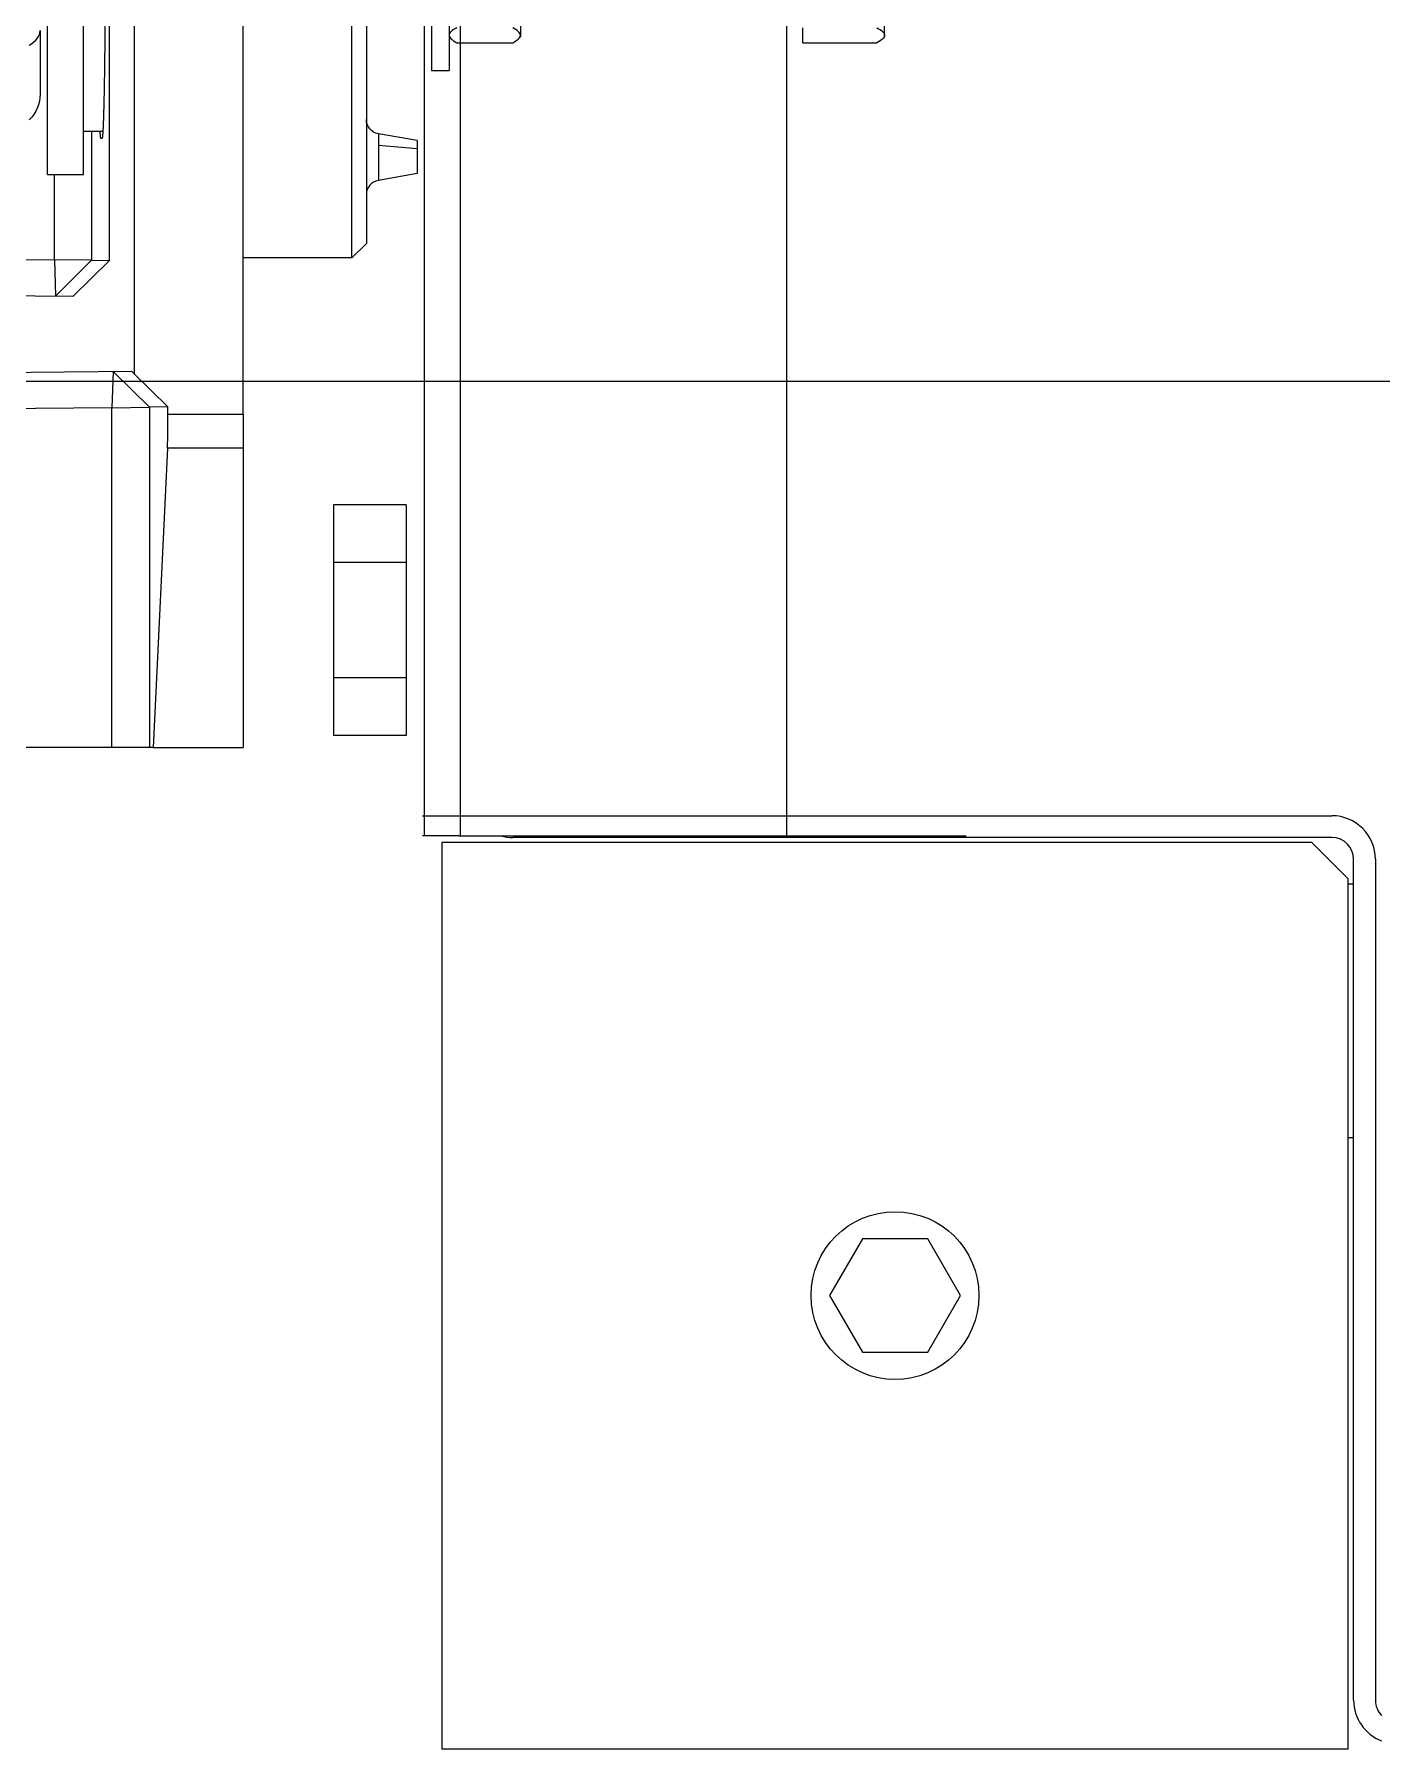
# Model space of a CAD drawing. Header units: millimetres. Extents: x -69706 to 52883, y -6882 to 68885.
# Drawn here: x -31051.3 to -30865.4, y 35631.4 to 35867.9 of the extents above; entities that cross this region are included whole.
import ezdxf

# ---------------------------------------------------------------- set-up
doc = ezdxf.new("R2010")
doc.units = ezdxf.units.MM
doc.layers.add('XFM1Q40$0$COL', color=1, linetype='Continuous')
doc.layers.add('XFM1Q40$0$M-EQPM-MAU', color=22, linetype='Continuous')

# ---------------------------------------------------------------- blocks, each defined once
blk = doc.blocks.new('XFM1Q40$0$JCZ-500鑄')
for p, q in [((6.91, 258.48, 92), (7.05, 258.4, 92)), ((7.81, 247.2, 86.99), (7.81, 257.41, 86.99)), ((7.81, 247.2, 86.99), (5.75, 247.2, 100.59)), ((6.91, 208.24, 92), (7.05, 208.16, 92)), ((7.81, 199.48, 86.99), (7.81, 207.18, 86.99)), ((6.91, 198.41, 92), (7.05, 198.49, 92)), ((11.66, 196, 92), (11.66, 198.41, 92)), ((21.31, 194, 106.5), (20.37, 188.65, 106.5)), ((22.45, 194, 108.46), (21.97, 188.65, 109.28)), ((25.84, 194, 106.5), (26.79, 188.65, 106.5)), ((35.5, 187, 90), (37.5, 185, 90)), ((37.5, 185, 90), (37.5, 170, 90)), ((59.02, 170, 155), (-69.02, 170, 155)), ((59.02, 159.62, 155), (59.02, 170, 155)), ((63.71, 170, 151.73), (105, 170, 40)), ((63.71, 170, 151.73), (63.71, 159.56, 151.73)), ((105, 157.61, 40), (105, 170, 40)), ((53.51, 155, 155), (58.05, 159.62, 155)), ((59.02, 159.62, 155), (58.05, 159.62, 155)), ((58.05, 159.62, 155), (58.07, 157.09, 10)), ((63.71, 159.56, 151.73), (105, 157.61, 40)), ((53.16, 152.09, 10), (58.07, 157.09, 10)), ((58.07, 157.09, 10), (105, 157.09, 10)), ((58.16, 151.91, 5), (58.07, 157.09, 10)), ((105, 157.61, 40), (105, 157.09, 10)), ((105, 157.09, 10), (105, 151.91, 5)), ((53.51, 155, 155), (-63.51, 155, 155)), ((53.13, 154.61, 154.61), (53.51, 155, 155)), ((54.4, 10, 10), (53.13, 154.61, 154.61)), ((37.84, 151.56, 151.56), (-47.84, 151.56, 151.56)), ((37.82, 149.09, 10.09), (37.84, 151.56, 151.56)), ((37.84, 151.56, 151.56), (42.8, 146.51, 146.51)), ((53.16, 152.09, 10), (58.16, 151.91, 5)), ((105, 151.91, 5), (58.16, 151.91, 5)), ((58.16, 151.91, 5), (58.58, 103.5, 5)), ((105, 151.91, 5), (105, 15, 5)), ((20, 148, 92), (20, 150.64, 92)), ((20, 149.09, 10.09), (37.82, 149.09, 10.09)), ((21.02, 150.52, 92), (21.03, 150.4, 85)), ((37.82, 149.09, 10.09), (37.77, 144, 5)), ((37.82, 149.09, 10.09), (42.77, 144.13, 10)), ((26, 143, 92), (26, 148, 92)), ((42.8, 146.51, 146.51), (41.6, 10, 10)), ((37.77, 144, 5), (26, 144, 5)), ((36.56, 5, 5), (37.77, 144, 5)), ((37.77, 144, 5), (42.77, 144.13, 10))]:
    blk.add_line(p, q)
at = {"extrusion": (9.92752e-17, -1, -9.95038e-17)}
for start, end in [(8.6329, 68.6329), (0, 8.6329)]:
    blk.add_arc((-5, 92, -258.48), 11.91, start, end, dxfattribs=at)
at = {"extrusion": (-9.92752e-17, 1, 9.95038e-17)}
for centre, radius, start, end in [((5, 92, 208.24), 11.91, 111.3671, 171.3671), ((5, 92, 208.24), 11.91, 171.3671, 180), ((5, 92, 198.41), 16.66, 73.6602, 180), ((5, 92, 196), 16.66, 73.6602, 180)]:
    blk.add_arc(centre, radius, start, end, dxfattribs=at)
at = {"extrusion": (-1.4638e-32, 1, 6.59239e-17)}
for centre, radius, start, end in [((-23.58, 106.5, 194), 2.27, 0, 60), ((-23.58, 106.5, 194), 2.27, 60, 180), ((5, 90, 187), 40.5, 0, 180), ((-23.58, 106.5, 188.65), 3.21, 0, 60), ((-23.58, 106.5, 188.65), 3.21, 60, 180)]:
    blk.add_arc(centre, radius, start, end, dxfattribs=at)
at = {"extrusion": (2.22045e-16, 6.59239e-17, -1)}
blk.add_arc((-18.4, 189, -106.5), 2, 190, 270, dxfattribs=at)
blk.add_arc((28.76, 189, 106.5), 2, 190, 270)
at = {"extrusion": (1.4638e-32, -1, -6.59239e-17)}
for centre, radius in [((-5, 90, -185), 42.5), ((-5, 92, -148), 31), ((-5, 92, -143), 31)]:
    blk.add_arc(centre, radius, 0, 180, dxfattribs=at)
at = {"extrusion": (2.40741e-33, 1, -1.0842e-17)}
blk.add_arc((-59.02, 150, 170), 5, 90, 159.7174, dxfattribs=at)
at = {"extrusion": (-2.01461e-16, 1, 2.8502e-16)}
blk.add_arc((5, 92, 142), 19.89, 124.0223, 180, dxfattribs=at)
at = {"extrusion": (-0.82882, -4.05906e-16, 0.559516)}
blk.add_arc((-137, 93.35, 55.62), 5, 134.427, 180, dxfattribs=at)
at = {"extrusion": (0, 0, -1)}
blk.add_arc((-14.89, 137, -92), 5, 90, 135.573, dxfattribs=at)
for points, knots in [([(5.75, 257.41, 100.59), (5.91, 257.74, 99.48), (6.08, 258.01, 98.36), (6.43, 258.38, 96.09), (6.6, 258.48, 94.95), (6.78, 258.48, 93.79)], [0.000000238, 0.000000238, 0.000000238, 0.000000238, 0.003479813, 0.003479813, 0.006959387, 0.006959387, 0.006959387, 0.006959387]), ([(6.78, 258.48, 93.79), (6.87, 258.48, 93.21), (6.95, 258.45, 92.63), (7.13, 258.36, 91.48), (7.21, 258.28, 90.92), (7.47, 258.01, 89.22), (7.64, 257.74, 88.1), (7.81, 257.41, 86.99)], [0.006959387, 0.006959387, 0.006959387, 0.006959387, 0.008692669, 0.008692669, 0.010425951, 0.010425951, 0.013892515, 0.013892515, 0.013892515, 0.013892515]), ([(6.78, 208.24, 93.79), (6.69, 208.24, 94.37), (6.6, 208.22, 94.94), (6.43, 208.12, 96.09), (6.34, 208.05, 96.66), (6.08, 207.77, 98.36), (5.91, 207.5, 99.48), (5.75, 207.18, 100.59)], [0.006959387, 0.006959387, 0.006959387, 0.006959387, 0.008692669, 0.008692669, 0.010425951, 0.010425951, 0.013892515, 0.013892515, 0.013892515, 0.013892515]), ([(7.81, 207.18, 86.99), (7.64, 207.5, 88.1), (7.47, 207.77, 89.22), (7.13, 208.14, 91.49), (6.95, 208.24, 92.63), (6.78, 208.24, 93.79)], [0.000000238, 0.000000238, 0.000000238, 0.000000238, 0.003479813, 0.003479813, 0.006959387, 0.006959387, 0.006959387, 0.006959387]), ([(5.75, 199.48, 100.59), (5.91, 199.15, 99.48), (6.08, 198.88, 98.36), (6.43, 198.51, 96.09), (6.6, 198.41, 94.95), (6.78, 198.41, 93.79)], [0.000000238, 0.000000238, 0.000000238, 0.000000238, 0.003479813, 0.003479813, 0.006959387, 0.006959387, 0.006959387, 0.006959387]), ([(6.78, 198.41, 93.79), (6.87, 198.41, 93.21), (6.95, 198.44, 92.63), (7.13, 198.54, 91.48), (7.21, 198.61, 90.92), (7.47, 198.89, 89.22), (7.64, 199.15, 88.1), (7.81, 199.48, 86.99)], [0.006959387, 0.006959387, 0.006959387, 0.006959387, 0.008692669, 0.008692669, 0.010425951, 0.010425951, 0.013892515, 0.013892515, 0.013892515, 0.013892515])]:
    blk.add_open_spline(points, degree=3, knots=knots)
for points, weights in [([(63.71, 159.56, 151.73), (62.96, 159.6, 153.76), (61.18, 159.62, 155), (59.02, 159.62, 155)], [1, 0.880375915643, 0.880375915643, 1]), ([(-31.02, 150.52, 92), (-30.97, 151.42, 143.95), (20.97, 151.42, 143.95), (21.02, 150.52, 92)], [1, 0.33394318746, 0.33394318746, 1]), ([(21.03, 150.4, 85), (21.03, 150.35, 82.58), (20.7, 150.31, 80.14), (20, 150.27, 77.74)], [1, 0.962853312525, 0.932765617485, 0.909736914879])]:
    blk.add_rational_spline(points, weights, degree=3)
blk = doc.blocks.new('XFM1Q40$0$A$C6DF15AF1')
at = {"layer": 'XFM1Q40$0$M-EQPM-MAU'}
for p, q in [((13596.787, -13917.304, 3.078), (13596.787, -13818.259, 3.078)), ((13591.903, -13892.524, -13.194), (13591.903, -13891.524, -13.194)), ((13591.903, -13892.524, -8.594), (13591.903, -13891.524, -8.594)), ((13592.699, -13891.524, -2.616), (13591.903, -13891.524, -3.994)), ((13591.903, -13892.524, -3.994), (13591.903, -13891.524, -3.994)), ((13592.699, -13892.524, -2.616), (13592.699, -13891.524, -2.616)), ((13594.29, -13891.524, -2.616), (13592.699, -13891.524, -2.616)), ((13595.085, -13891.524, -3.994), (13594.29, -13891.524, -2.616)), ((13594.29, -13892.524, -2.616), (13594.29, -13891.524, -2.616)), ((13595.085, -13892.524, -13.194), (13595.085, -13891.524, -13.194)), ((13595.085, -13892.524, -8.594), (13595.085, -13891.524, -8.594)), ((13595.085, -13892.524, -3.994), (13595.085, -13891.524, -3.994)), ((13592.699, -13892.524, -2.616), (13591.903, -13892.524, -3.994)), ((13594.29, -13892.524, -2.616), (13592.699, -13892.524, -2.616)), ((13595.085, -13892.524, -3.994), (13594.29, -13892.524, -2.616)), ((13665.058, -13892.772, -1.168), (13590.52, -13892.772, -1.245)), ((13665.058, -13892.772, -1.168), (13590.52, -13892.772, -1.245)), ((13590.797, -13892.751, -1.743), (13590.797, -13905.295, -1.743)), ((13577.929, -13893.019, -1.732), (13577.929, -13905.519, -1.732)), ((13590.429, -13893.019, -1.732), (13577.929, -13893.019, -1.732)), ((13590.429, -13905.019, -1.732), (13590.429, -13893.019, -1.732)), ((13590.52, -13893.251, -0.989), (13590.52, -13900.251, -0.989)), ((13665.058, -13893.272, -0.668), (13590.52, -13893.272, -0.745)), ((13590.497, -13905.295, -1.743), (13590.497, -13893.995, -1.743)), ((13665.058, -13897.772, -1.168), (13590.52, -13897.772, -1.245)), ((13584.179, -13898.367, 0.437), (13583.398, -13898.818, 0.437)), ((13584.96, -13898.818, 0.437), (13584.179, -13898.367, 0.437)), ((13583.398, -13898.818, 0.437), (13583.398, -13899.72, 0.437)), ((13584.96, -13899.72, 0.437), (13584.96, -13898.818, 0.437)), ((13583.398, -13899.72, 0.437), (13584.179, -13900.171, 0.437)), ((13584.179, -13900.171, 0.437), (13584.96, -13899.72, 0.437)), ((13589.929, -13905.519, -1.732), (13590.429, -13905.019, -1.732)), ((13577.929, -13905.519, -1.732), (13589.929, -13905.519, -1.732)), ((13578.597, -13905.595, -1.743), (13590.197, -13905.595, -1.743)), ((13586.082, -13905.581, -1.732), (13586.082, -13905.581, -1.732)), ((13586.36, -13905.519, -7.397), (13586.36, -13905.595, -7.397)), ((13589.86, -13905.519, -7.397), (13589.86, -13905.595, -7.397)), ((13590.197, -13905.895, -1.743), (13578.597, -13905.895, -1.743))]:
    blk.add_line(p, q, dxfattribs=at)
blk.add_circle((13584.179, -13899.269, -1.484), 1.157, dxfattribs=at)
at = {"layer": 'XFM1Q40$0$M-EQPM-MAU', "extrusion": (-1, -1.22465e-16, 0)}
blk.add_arc((13893.251, -1.489, -13590.52), 0.5, 90, 180, dxfattribs=at)
at = {"layer": 'XFM1Q40$0$M-EQPM-MAU'}
for centre, radius, start, end in [((13591.097, -13893.995, -1.743), 0.6, 164.1462, 180), ((13590.197, -13905.295, -1.743), 0.6, 270, 0), ((13590.197, -13905.295, -1.743), 0.3, 270, 0), ((13578.597, -13906.195, -1.743), 0.6, 90, 159.1228), ((13578.597, -13906.195, -1.743), 0.3, 90, 134.5376)]:
    blk.add_arc(centre, radius, start, end, dxfattribs=at)
at = {"layer": 'XFM1Q40$0$M-EQPM-MAU', "xscale": 0.09999999999999998, "yscale": 0.09999999999999998, "zscale": 0.09999999999999998, "rotation": 180}
blk.add_blockref('XFM1Q40$0$JCZ-500鑄', (13602.24, -13873.277, -1.95), dxfattribs=at)
blk = doc.blocks.new('XFM1Q40$0$A$C400517eb')
at = {"layer": 'XFM1Q40$0$COL', "xscale": 10.00000000000001, "yscale": 10.00000000000001, "zscale": 10.00000000000001, "rotation": 90}
blk.add_blockref('XFM1Q40$0$A$C6DF15AF1', (147014.81, -51517.22), dxfattribs=at)

msp = doc.modelspace()

# ---------------------------------------------------------------- block references
msp.add_blockref('XFM1Q40$0$A$C400517eb', (-316940.039, -48630.666))

doc.saveas('drawing.dxf')
